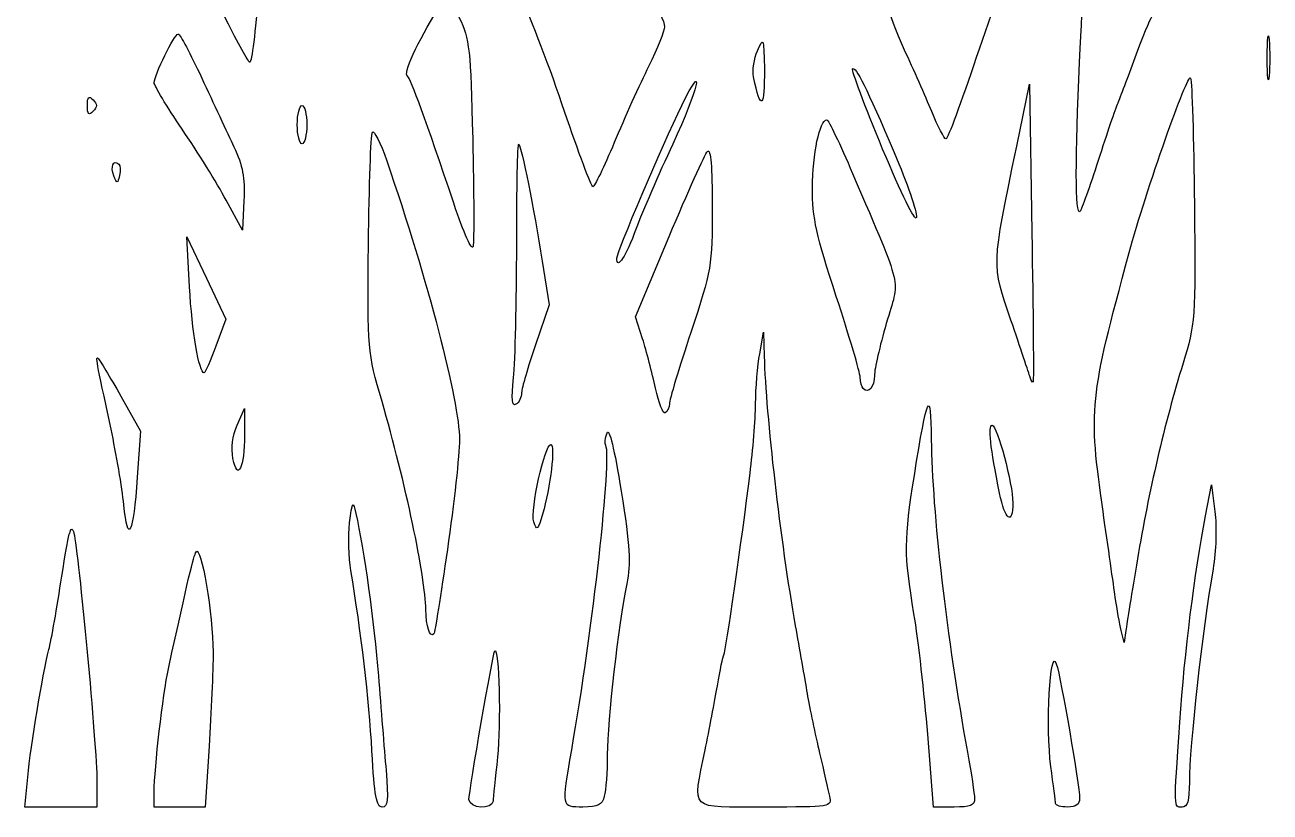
# Model space of a CAD drawing. Header units: centimetres. Extents: x -52 to 49, y -21 to 24.
# Drawn here: x -3.55 to 3.36, y -19.82 to -15.45 of the extents above; entities that cross this region are included whole.
import ezdxf

# ---------------------------------------------------------------- set-up
doc = ezdxf.new("R2010")
doc.units = ezdxf.units.CM
doc.header["$MEASUREMENT"] = 0
doc.layers.add('Layer 1', color=7, linetype='Continuous')

msp = doc.modelspace()

# ---------------------------------------------------------------- linework, layer by layer
at = {"layer": 'Layer 1'}
for points, knots in [([(1.7291, -15.63483), (1.81239, -15.38632), (1.92109, -15.09519), (1.97066, -14.98788), (1.97066, -14.98788), (2.07975, -14.7517), (2.14035, -14.57783), (2.14775, -14.47973), (2.14775, -14.47973), (2.15308, -14.40901), (2.02666, -14.15521), (1.9861, -14.15521), (1.9861, -14.15521), (1.93528, -14.15521), (1.24355, -15.27208), (1.24355, -15.35414), (1.24355, -15.35414), (1.24355, -15.38203), (1.28309, -15.4898), (1.33141, -15.59362), (1.33141, -15.59362), (1.37973, -15.69745), (1.44741, -15.85085), (1.4818, -15.93453), (1.4818, -15.93453), (1.51619, -16.0182), (1.55184, -16.08667), (1.561, -16.08667), (1.561, -16.08667), (1.57017, -16.08667), (1.64582, -15.88334), (1.72911, -15.63484), (1.72911, -15.63484), (1.72911, -15.63484), (1.7291, -15.63483), (1.7291, -15.63483)], [0, 0, 0, 0, 0.1, 0.1, 0.1, 0.1, 0.2, 0.2, 0.2, 0.2, 0.3, 0.3, 0.3, 0.3, 0.4, 0.4, 0.4, 0.4, 0.5, 0.5, 0.5, 0.5, 0.6, 0.6, 0.6, 0.6, 0.7, 0.7, 0.7, 0.7, 0.8, 0.8, 0.8, 0.8, 1, 1, 1, 1]), ([(-0.2791, -16.10651), (-0.22276, -15.9719), (-0.13692, -15.7817), (-0.08833, -15.68384), (-0.08833, -15.68384), (-0.03975, -15.58598), (0, -15.48705), (0, -15.46401), (0, -15.46401), (0, -15.36728), (-0.57741, -14.34685), (-0.62429, -14.36074), (-0.62429, -14.36074), (-0.63746, -14.36464), (-0.71175, -14.47179), (-0.78938, -14.59887), (-0.78938, -14.59887), (-0.9179, -14.80923), (-0.92932, -14.84056), (-0.91701, -14.94897), (-0.91701, -14.94897), (-0.90957, -15.01445), (-0.85643, -15.16924), (-0.7989, -15.29293), (-0.7989, -15.29293), (-0.74138, -15.41662), (-0.63123, -15.70535), (-0.55414, -15.93454), (-0.55414, -15.93454), (-0.47705, -16.16374), (-0.40667, -16.35126), (-0.39776, -16.35126), (-0.39776, -16.35126), (-0.38884, -16.35126), (-0.33545, -16.24113), (-0.27911, -16.10652), (-0.27911, -16.10652), (-0.27911, -16.10652), (-0.2791, -16.10651), (-0.2791, -16.10651)], [0, 0, 0, 0, 0.0909091, 0.0909091, 0.0909091, 0.0909091, 0.1818182, 0.1818182, 0.1818182, 0.1818182, 0.2727273, 0.2727273, 0.2727273, 0.2727273, 0.3636364, 0.3636364, 0.3636364, 0.3636364, 0.4545455, 0.4545455, 0.4545455, 0.4545455, 0.5454545, 0.5454545, 0.5454545, 0.5454545, 0.6363636, 0.6363636, 0.6363636, 0.6363636, 0.7272727, 0.7272727, 0.7272727, 0.7272727, 0.8181818, 0.8181818, 0.8181818, 0.8181818, 1, 1, 1, 1]), ([(-2.24975, -15.27307), (-2.23057, -15.05843), (-2.20944, -14.83221), (-2.2028, -14.77036), (-2.2028, -14.77036), (-2.19615, -14.70851), (-2.20111, -14.65791), (-2.21381, -14.65791), (-2.21381, -14.65791), (-2.22651, -14.65791), (-2.30673, -14.77814), (-2.39207, -14.92509), (-2.39207, -14.92509), (-2.39207, -14.92509), (-2.54723, -15.19228), (-2.54723, -15.19228), (-2.54723, -15.19228), (-2.54723, -15.19228), (-2.43117, -15.42585), (-2.43117, -15.42585), (-2.43117, -15.42585), (-2.36733, -15.55432), (-2.30824, -15.6603), (-2.29986, -15.66137), (-2.29986, -15.66137), (-2.29148, -15.66243), (-2.26893, -15.4877), (-2.24975, -15.27306), (-2.24975, -15.27306), (-2.24975, -15.27306), (-2.24975, -15.27307), (-2.24975, -15.27307)], [0, 0, 0, 0, 0.1111111, 0.1111111, 0.1111111, 0.1111111, 0.2222222, 0.2222222, 0.2222222, 0.2222222, 0.3333333, 0.3333333, 0.3333333, 0.3333333, 0.4444444, 0.4444444, 0.4444444, 0.4444444, 0.5555556, 0.5555556, 0.5555556, 0.5555556, 0.6666667, 0.6666667, 0.6666667, 0.6666667, 0.7777778, 0.7777778, 0.7777778, 0.7777778, 1, 1, 1, 1]), ([(2.40544, -16.20573), (2.45256, -16.06021), (2.50116, -15.91733), (2.51343, -15.88823), (2.51343, -15.88823), (2.52571, -15.85913), (2.56818, -15.74602), (2.60781, -15.63688), (2.60781, -15.63688), (2.64744, -15.52774), (2.69046, -15.42485), (2.70339, -15.40824), (2.70339, -15.40824), (2.71829, -15.38911), (2.69716, -15.32606), (2.64576, -15.23626), (2.64576, -15.23626), (2.60113, -15.15828), (2.54496, -15.05579), (2.52094, -15.00849), (2.52094, -15.00849), (2.49692, -14.9612), (2.46995, -14.9225), (2.46099, -14.9225), (2.46099, -14.9225), (2.45203, -14.9225), (2.41759, -14.97831), (2.38445, -15.04653), (2.38445, -15.04653), (2.33185, -15.1548), (2.32129, -15.23295), (2.3013, -15.66169), (2.3013, -15.66169), (2.27711, -16.18066), (2.2783, -16.51964), (2.3042, -16.48883), (2.3042, -16.48883), (2.31276, -16.47865), (2.35831, -16.35125), (2.40543, -16.20573), (2.40543, -16.20573), (2.40543, -16.20573), (2.40544, -16.20573), (2.40544, -16.20573)], [0, 0, 0, 0, 0.0833333, 0.0833333, 0.0833333, 0.0833333, 0.1666667, 0.1666667, 0.1666667, 0.1666667, 0.25, 0.25, 0.25, 0.25, 0.3333333, 0.3333333, 0.3333333, 0.3333333, 0.4166667, 0.4166667, 0.4166667, 0.4166667, 0.5, 0.5, 0.5, 0.5, 0.5833333, 0.5833333, 0.5833333, 0.5833333, 0.6666667, 0.6666667, 0.6666667, 0.6666667, 0.75, 0.75, 0.75, 0.75, 0.8333333, 0.8333333, 0.8333333, 0.8333333, 1, 1, 1, 1]), ([(-1.06427, -16.08667), (-1.07582, -15.58737), (-1.08173, -15.53395), (-1.13865, -15.41431), (-1.13865, -15.41431), (-1.13865, -15.41431), (-1.20049, -15.28434), (-1.20049, -15.28434), (-1.20049, -15.28434), (-1.20049, -15.28434), (-1.24186, -15.34555), (-1.24186, -15.34555), (-1.24186, -15.34555), (-1.34385, -15.49646), (-1.44809, -15.71289), (-1.42868, -15.73341), (-1.42868, -15.73341), (-1.40574, -15.75766), (-1.32402, -15.9814), (-1.16937, -16.44338), (-1.16937, -16.44338), (-1.11323, -16.61109), (-1.0678, -16.71178), (-1.06192, -16.68151), (-1.06192, -16.68151), (-1.05631, -16.65267), (-1.05737, -16.38499), (-1.06427, -16.08667)], [0, 0, 0, 0, 0.125, 0.125, 0.125, 0.125, 0.25, 0.25, 0.25, 0.25, 0.375, 0.375, 0.375, 0.375, 0.5, 0.5, 0.5, 0.5, 0.625, 0.625, 0.625, 0.625, 0.75, 0.75, 0.75, 0.75, 1, 1, 1, 1]), ([(-2.38912, -16.12929), (-2.42405, -16.05491), (-2.50398, -15.88393), (-2.56676, -15.74932), (-2.56676, -15.74932), (-2.62954, -15.61471), (-2.68849, -15.50458), (-2.69778, -15.50458), (-2.69778, -15.50458), (-2.71842, -15.50458), (-2.83104, -15.73235), (-2.83104, -15.77409), (-2.83104, -15.77409), (-2.83104, -15.79058), (-2.76155, -15.90634), (-2.67661, -16.03135), (-2.67661, -16.03135), (-2.59168, -16.15636), (-2.48154, -16.33365), (-2.43187, -16.42534), (-2.43187, -16.42534), (-2.43187, -16.42534), (-2.34156, -16.59204), (-2.34156, -16.59204), (-2.34156, -16.59204), (-2.34156, -16.59204), (-2.33359, -16.42828), (-2.33359, -16.42828), (-2.33359, -16.42828), (-2.3273, -16.29916), (-2.33905, -16.23592), (-2.38912, -16.12928), (-2.38912, -16.12928), (-2.38912, -16.12928), (-2.38912, -16.12929), (-2.38912, -16.12929)], [0, 0, 0, 0, 0.1, 0.1, 0.1, 0.1, 0.2, 0.2, 0.2, 0.2, 0.3, 0.3, 0.3, 0.3, 0.4, 0.4, 0.4, 0.4, 0.5, 0.5, 0.5, 0.5, 0.6, 0.6, 0.6, 0.6, 0.7, 0.7, 0.7, 0.7, 0.8, 0.8, 0.8, 0.8, 1, 1, 1, 1]), ([(0.55348, -15.69641), (0.55142, -15.52424), (0.55005, -15.52067), (0.51563, -15.59719), (0.51563, -15.59719), (0.496, -15.64085), (0.48605, -15.70633), (0.49353, -15.74271), (0.49353, -15.74271), (0.53318, -15.93554), (0.55614, -15.91781), (0.55348, -15.69641)], [0, 0, 0, 0, 0.25, 0.25, 0.25, 0.25, 0.5, 0.5, 0.5, 0.5, 1, 1, 1, 1]), ([(3.35302, -15.53766), (3.34731, -15.48309), (3.34264, -15.52774), (3.34264, -15.63688), (3.34264, -15.63688), (3.34264, -15.74602), (3.34731, -15.79067), (3.35302, -15.7361), (3.35302, -15.7361), (3.35873, -15.68153), (3.35873, -15.59223), (3.35302, -15.53766)], [0, 0, 0, 0, 0.25, 0.25, 0.25, 0.25, 0.5, 0.5, 0.5, 0.5, 1, 1, 1, 1]), ([(-0.15726, -16.58332), (-0.12355, -16.49206), (-0.03242, -16.28134), (0.04526, -16.11506), (0.04526, -16.11506), (0.18661, -15.81248), (0.22975, -15.62715), (0.09498, -15.90146), (0.09498, -15.90146), (-0.01155, -16.1183), (-0.26458, -16.71409), (-0.26458, -16.7481), (-0.26458, -16.7481), (-0.26458, -16.81542), (-0.21468, -16.73881), (-0.15725, -16.58333), (-0.15725, -16.58333), (-0.15725, -16.58333), (-0.15726, -16.58332), (-0.15726, -16.58332)], [0, 0, 0, 0, 0.1666667, 0.1666667, 0.1666667, 0.1666667, 0.3333333, 0.3333333, 0.3333333, 0.3333333, 0.5, 0.5, 0.5, 0.5, 0.6666667, 0.6666667, 0.6666667, 0.6666667, 1, 1, 1, 1]), ([(1.27374, -16.16156), (1.12033, -15.80327), (1.05904, -15.68027), (1.04227, -15.69703), (1.04227, -15.69703), (1.03558, -15.70372), (1.11088, -15.90407), (1.20958, -16.14226), (1.20958, -16.14226), (1.31173, -16.38874), (1.39241, -16.55205), (1.39684, -16.52129), (1.39684, -16.52129), (1.40112, -16.49157), (1.34573, -16.32969), (1.27373, -16.16155), (1.27373, -16.16155), (1.27373, -16.16155), (1.27374, -16.16156), (1.27374, -16.16156)], [0, 0, 0, 0, 0.1666667, 0.1666667, 0.1666667, 0.1666667, 0.3333333, 0.3333333, 0.3333333, 0.3333333, 0.5, 0.5, 0.5, 0.5, 0.6666667, 0.6666667, 0.6666667, 0.6666667, 1, 1, 1, 1]), ([(2.6227, -18.415), (2.68496, -18.04335), (2.77353, -17.66402), (2.87599, -17.33021), (2.87599, -17.33021), (2.94342, -17.11055), (2.94488, -17.08999), (2.93896, -16.44745), (2.93896, -16.44745), (2.93563, -16.08563), (2.92596, -15.7715), (2.91748, -15.74939), (2.91748, -15.74939), (2.90311, -15.71195), (2.66953, -16.37556), (2.57717, -16.71622), (2.57717, -16.71622), (2.35659, -17.52978), (2.35114, -17.58374), (2.43214, -18.15117), (2.43214, -18.15117), (2.46012, -18.34721), (2.49064, -18.56117), (2.49995, -18.62666), (2.49995, -18.62666), (2.50926, -18.69214), (2.52423, -18.77549), (2.53322, -18.81187), (2.53322, -18.81187), (2.53322, -18.81187), (2.54956, -18.87802), (2.54956, -18.87802), (2.54956, -18.87802), (2.54956, -18.87802), (2.55844, -18.81187), (2.55844, -18.81187), (2.55844, -18.81187), (2.56332, -18.77549), (2.59225, -18.5969), (2.62272, -18.41499), (2.62272, -18.41499), (2.62272, -18.41499), (2.6227, -18.415), (2.6227, -18.415)], [0, 0, 0, 0, 0.0833333, 0.0833333, 0.0833333, 0.0833333, 0.1666667, 0.1666667, 0.1666667, 0.1666667, 0.25, 0.25, 0.25, 0.25, 0.3333333, 0.3333333, 0.3333333, 0.3333333, 0.4166667, 0.4166667, 0.4166667, 0.4166667, 0.5, 0.5, 0.5, 0.5, 0.5833333, 0.5833333, 0.5833333, 0.5833333, 0.6666667, 0.6666667, 0.6666667, 0.6666667, 0.75, 0.75, 0.75, 0.75, 0.8333333, 0.8333333, 0.8333333, 0.8333333, 1, 1, 1, 1]), ([(2.03729, -16.6026), (2.03729, -16.6026), (2.02406, -15.78239), (2.02406, -15.78239), (2.02406, -15.78239), (2.02406, -15.78239), (1.95312, -16.12635), (1.95312, -16.12635), (1.95312, -16.12635), (1.81319, -16.80482), (1.81419, -16.77436), (1.92143, -17.0908), (1.92143, -17.0908), (1.97345, -17.2443), (2.02108, -17.38648), (2.02727, -17.40675), (2.02727, -17.40675), (2.03347, -17.42702), (2.04123, -17.43893), (2.04453, -17.43321), (2.04453, -17.43321), (2.04783, -17.42749), (2.04453, -17.05372), (2.03729, -16.6026)], [0, 0, 0, 0, 0.1428571, 0.1428571, 0.1428571, 0.1428571, 0.2857143, 0.2857143, 0.2857143, 0.2857143, 0.4285714, 0.4285714, 0.4285714, 0.4285714, 0.5714286, 0.5714286, 0.5714286, 0.5714286, 0.7142857, 0.7142857, 0.7142857, 0.7142857, 1, 1, 1, 1]), ([(-3.16971, -15.86971), (-3.1944, -15.84502), (-3.20146, -15.85207), (-3.20146, -15.90146), (-3.20146, -15.90146), (-3.20146, -15.95085), (-3.1944, -15.9579), (-3.16971, -15.93321), (-3.16971, -15.93321), (-3.14502, -15.90852), (-3.14502, -15.8944), (-3.16971, -15.86971)], [0, 0, 0, 0, 0.25, 0.25, 0.25, 0.25, 0.5, 0.5, 0.5, 0.5, 1, 1, 1, 1]), ([(-1.98438, -16.00729), (-1.98438, -15.94908), (-1.99629, -15.90146), (-2.01084, -15.90146), (-2.01084, -15.90146), (-2.02539, -15.90146), (-2.0373, -15.94909), (-2.0373, -16.00729), (-2.0373, -16.00729), (-2.0373, -16.0655), (-2.02539, -16.11312), (-2.01084, -16.11312), (-2.01084, -16.11312), (-1.99629, -16.11312), (-1.98438, -16.06549), (-1.98438, -16.00729)], [0, 0, 0, 0, 0.2, 0.2, 0.2, 0.2, 0.4, 0.4, 0.4, 0.4, 0.6, 0.6, 0.6, 0.6, 1, 1, 1, 1]), ([(1.16417, -17.39775), (1.16417, -17.36386), (1.19366, -17.23438), (1.22969, -17.11002), (1.22969, -17.11002), (1.30541, -16.84874), (1.32722, -16.94602), (1.04329, -16.27849), (1.04329, -16.27849), (0.97366, -16.11478), (0.90928, -15.98083), (0.90022, -15.98083), (0.90022, -15.98083), (0.86093, -15.98083), (0.8202, -16.17216), (0.8202, -16.35676), (0.8202, -16.35676), (0.8202, -16.52564), (0.84089, -16.61996), (0.95249, -16.95979), (0.95249, -16.95979), (1.02525, -17.18135), (1.08478, -17.38312), (1.08478, -17.40816), (1.08478, -17.40816), (1.08478, -17.4332), (1.09239, -17.4613), (1.1017, -17.4706), (1.1017, -17.4706), (1.13119, -17.50009), (1.16415, -17.46163), (1.16415, -17.39775), (1.16415, -17.39775), (1.16415, -17.39775), (1.16417, -17.39775), (1.16417, -17.39775)], [0, 0, 0, 0, 0.1, 0.1, 0.1, 0.1, 0.2, 0.2, 0.2, 0.2, 0.3, 0.3, 0.3, 0.3, 0.4, 0.4, 0.4, 0.4, 0.5, 0.5, 0.5, 0.5, 0.6, 0.6, 0.6, 0.6, 0.7, 0.7, 0.7, 0.7, 0.8, 0.8, 0.8, 0.8, 1, 1, 1, 1]), ([(-1.20459, -18.36194), (-1.1678, -18.10881), (-1.13771, -17.83532), (-1.13771, -17.75417), (-1.13771, -17.75417), (-1.13771, -17.54153), (-1.31222, -16.87276), (-1.54135, -16.20729), (-1.54135, -16.20729), (-1.57613, -16.10628), (-1.61172, -16.03518), (-1.62044, -16.0493), (-1.62044, -16.0493), (-1.62916, -16.06341), (-1.63897, -16.34251), (-1.64225, -16.66952), (-1.64225, -16.66952), (-1.64818, -17.26256), (-1.64799, -17.26478), (-1.56731, -17.54189), (-1.56731, -17.54189), (-1.43842, -17.98455), (-1.32603, -18.51741), (-1.3241, -18.69503), (-1.3241, -18.69503), (-1.32307, -18.79094), (-1.30254, -18.85324), (-1.27956, -18.83026), (-1.27956, -18.83026), (-1.27511, -18.82581), (-1.24138, -18.61507), (-1.20459, -18.36194)], [0, 0, 0, 0, 0.1111111, 0.1111111, 0.1111111, 0.1111111, 0.2222222, 0.2222222, 0.2222222, 0.2222222, 0.3333333, 0.3333333, 0.3333333, 0.3333333, 0.4444444, 0.4444444, 0.4444444, 0.4444444, 0.5555556, 0.5555556, 0.5555556, 0.5555556, 0.6666667, 0.6666667, 0.6666667, 0.6666667, 0.7777778, 0.7777778, 0.7777778, 0.7777778, 1, 1, 1, 1]), ([(-0.79301, -17.49401), (-0.79261, -17.4694), (-0.75807, -17.34948), (-0.71626, -17.22752), (-0.71626, -17.22752), (-0.71626, -17.22752), (-0.64026, -17.00578), (-0.64026, -17.00578), (-0.64026, -17.00578), (-0.64026, -17.00578), (-0.67836, -16.7645), (-0.67836, -16.7645), (-0.67836, -16.7645), (-0.72525, -16.46753), (-0.79256, -16.13194), (-0.80841, -16.11609), (-0.80841, -16.11609), (-0.81489, -16.10961), (-0.8202, -16.36052), (-0.8202, -16.67368), (-0.8202, -16.67368), (-0.8202, -16.98684), (-0.82804, -17.31812), (-0.83763, -17.40985), (-0.83763, -17.40985), (-0.85052, -17.53318), (-0.84707, -17.5717), (-0.8244, -17.55769), (-0.8244, -17.55769), (-0.80754, -17.54727), (-0.7934, -17.51861), (-0.793, -17.494), (-0.793, -17.494), (-0.793, -17.494), (-0.79301, -17.49401), (-0.79301, -17.49401)], [0, 0, 0, 0, 0.1, 0.1, 0.1, 0.1, 0.2, 0.2, 0.2, 0.2, 0.3, 0.3, 0.3, 0.3, 0.4, 0.4, 0.4, 0.4, 0.5, 0.5, 0.5, 0.5, 0.6, 0.6, 0.6, 0.6, 0.7, 0.7, 0.7, 0.7, 0.8, 0.8, 0.8, 0.8, 1, 1, 1, 1]), ([(0.02646, -17.55567), (0.02646, -17.53587), (0.08004, -17.35767), (0.14552, -17.15967), (0.14552, -17.15967), (0.26143, -16.80919), (0.26458, -16.79079), (0.26458, -16.46433), (0.26458, -16.46433), (0.26458, -16.24154), (0.25573, -16.13785), (0.23821, -16.15537), (0.23821, -16.15537), (0.22371, -16.16987), (0.12804, -16.38225), (0.02562, -16.62731), (0.02562, -16.62731), (0.02562, -16.62731), (-0.1606, -17.07288), (-0.1606, -17.07288), (-0.1606, -17.07288), (-0.1606, -17.07288), (-0.12176, -17.19493), (-0.12176, -17.19493), (-0.12176, -17.19493), (-0.1004, -17.26205), (-0.06842, -17.38503), (-0.05069, -17.4682), (-0.05069, -17.4682), (-0.03296, -17.55137), (-0.00835, -17.61318), (0.004, -17.60555), (0.004, -17.60555), (0.01635, -17.59792), (0.02645, -17.57547), (0.02645, -17.55568), (0.02645, -17.55568), (0.02645, -17.55568), (0.02646, -17.55567), (0.02646, -17.55567)], [0, 0, 0, 0, 0.0909091, 0.0909091, 0.0909091, 0.0909091, 0.1818182, 0.1818182, 0.1818182, 0.1818182, 0.2727273, 0.2727273, 0.2727273, 0.2727273, 0.3636364, 0.3636364, 0.3636364, 0.3636364, 0.4545455, 0.4545455, 0.4545455, 0.4545455, 0.5454545, 0.5454545, 0.5454545, 0.5454545, 0.6363636, 0.6363636, 0.6363636, 0.6363636, 0.7272727, 0.7272727, 0.7272727, 0.7272727, 0.8181818, 0.8181818, 0.8181818, 0.8181818, 1, 1, 1, 1]), ([(-3.02714, -16.22571), (-3.05604, -16.19681), (-3.07586, -16.24277), (-3.05511, -16.29058), (-3.05511, -16.29058), (-3.03543, -16.33591), (-3.03401, -16.33587), (-3.02304, -16.28965), (-3.02304, -16.28965), (-3.01673, -16.26305), (-3.01857, -16.23427), (-3.02714, -16.22571)], [0, 0, 0, 0, 0.25, 0.25, 0.25, 0.25, 0.5, 0.5, 0.5, 0.5, 1, 1, 1, 1]), ([(-2.48826, -17.23468), (-2.48826, -17.23468), (-2.43272, -17.08622), (-2.43272, -17.08622), (-2.43272, -17.08622), (-2.43272, -17.08622), (-2.54134, -16.85764), (-2.54134, -16.85764), (-2.54134, -16.85764), (-2.54134, -16.85764), (-2.64995, -16.62906), (-2.64995, -16.62906), (-2.64995, -16.62906), (-2.64995, -16.62906), (-2.63486, -16.90687), (-2.63486, -16.90687), (-2.63486, -16.90687), (-2.62147, -17.15327), (-2.5824, -17.38312), (-2.55389, -17.38312), (-2.55389, -17.38312), (-2.54834, -17.38312), (-2.51881, -17.31632), (-2.48826, -17.23467), (-2.48826, -17.23467), (-2.48826, -17.23467), (-2.48826, -17.23468), (-2.48826, -17.23468)], [0, 0, 0, 0, 0.125, 0.125, 0.125, 0.125, 0.25, 0.25, 0.25, 0.25, 0.375, 0.375, 0.375, 0.375, 0.5, 0.5, 0.5, 0.5, 0.625, 0.625, 0.625, 0.625, 0.75, 0.75, 0.75, 0.75, 1, 1, 1, 1]), ([(0.91465, -19.7313), (0.90783, -19.69856), (0.88304, -19.59062), (0.85956, -19.49145), (0.85956, -19.49145), (0.83608, -19.39227), (0.8051, -19.24344), (0.7907, -19.16072), (0.7907, -19.16072), (0.77631, -19.078), (0.74668, -18.90911), (0.72486, -18.78542), (0.72486, -18.78542), (0.64179, -18.31449), (0.56162, -17.61867), (0.55263, -17.29052), (0.55263, -17.29052), (0.55263, -17.29052), (0.54901, -17.15823), (0.54901, -17.15823), (0.54901, -17.15823), (0.54901, -17.15823), (0.52782, -17.27729), (0.52782, -17.27729), (0.52782, -17.27729), (0.51617, -17.34277), (0.50577, -17.46779), (0.50471, -17.5551), (0.50471, -17.5551), (0.50365, -17.64241), (0.49015, -17.81505), (0.47471, -17.93875), (0.47471, -17.93875), (0.42739, -18.3178), (0.33904, -18.93007), (0.32934, -18.9461), (0.32934, -18.9461), (0.3243, -18.95444), (0.30783, -19.03183), (0.29275, -19.11808), (0.29275, -19.11808), (0.27767, -19.20433), (0.24732, -19.36419), (0.2253, -19.47333), (0.2253, -19.47333), (0.15563, -19.8187), (0.12659, -19.79083), (0.55613, -19.79083), (0.55613, -19.79083), (0.92682, -19.79083), (0.92704, -19.79083), (0.91465, -19.7313)], [0, 0, 0, 0, 0.0714286, 0.0714286, 0.0714286, 0.0714286, 0.1428571, 0.1428571, 0.1428571, 0.1428571, 0.2142857, 0.2142857, 0.2142857, 0.2142857, 0.2857143, 0.2857143, 0.2857143, 0.2857143, 0.3571429, 0.3571429, 0.3571429, 0.3571429, 0.4285714, 0.4285714, 0.4285714, 0.4285714, 0.5, 0.5, 0.5, 0.5, 0.5714286, 0.5714286, 0.5714286, 0.5714286, 0.6428571, 0.6428571, 0.6428571, 0.6428571, 0.7142857, 0.7142857, 0.7142857, 0.7142857, 0.7857143, 0.7857143, 0.7857143, 0.7857143, 0.8571429, 0.8571429, 0.8571429, 0.8571429, 1, 1, 1, 1]), ([(-2.92451, -17.96173), (-2.92451, -17.96173), (-2.90595, -17.70689), (-2.90595, -17.70689), (-2.90595, -17.70689), (-2.90595, -17.70689), (-3.01634, -17.51194), (-3.01634, -17.51194), (-3.01634, -17.51194), (-3.07706, -17.40471), (-3.13335, -17.31103), (-3.14144, -17.30376), (-3.14144, -17.30376), (-3.15697, -17.28979), (-3.15392, -17.30657), (-3.07038, -17.69499), (-3.07038, -17.69499), (-3.04131, -17.83013), (-3.00951, -18.01895), (-2.99971, -18.11459), (-2.99971, -18.11459), (-2.97655, -18.34061), (-2.94786, -18.28229), (-2.92451, -17.96173)], [0, 0, 0, 0, 0.1428571, 0.1428571, 0.1428571, 0.1428571, 0.2857143, 0.2857143, 0.2857143, 0.2857143, 0.4285714, 0.4285714, 0.4285714, 0.4285714, 0.5714286, 0.5714286, 0.5714286, 0.5714286, 0.7142857, 0.7142857, 0.7142857, 0.7142857, 1, 1, 1, 1]), ([(1.71927, -19.74453), (1.71898, -19.71906), (1.70133, -19.60298), (1.68003, -19.48656), (1.68003, -19.48656), (1.56558, -18.86091), (1.48317, -18.14928), (1.47933, -17.75354), (1.47933, -17.75354), (1.47649, -17.46061), (1.45725, -17.50126), (1.3854, -17.95198), (1.3854, -17.95198), (1.32826, -18.31046), (1.32807, -18.38641), (1.38349, -18.71927), (1.38349, -18.71927), (1.40772, -18.86479), (1.44195, -19.16542), (1.45955, -19.38734), (1.45955, -19.38734), (1.45955, -19.38734), (1.49155, -19.79083), (1.49155, -19.79083), (1.49155, -19.79083), (1.49155, -19.79083), (1.60567, -19.79083), (1.60567, -19.79083), (1.60567, -19.79083), (1.69691, -19.79083), (1.71968, -19.78155), (1.71926, -19.74453), (1.71926, -19.74453), (1.71926, -19.74453), (1.71927, -19.74453), (1.71927, -19.74453)], [0, 0, 0, 0, 0.1, 0.1, 0.1, 0.1, 0.2, 0.2, 0.2, 0.2, 0.3, 0.3, 0.3, 0.3, 0.4, 0.4, 0.4, 0.4, 0.5, 0.5, 0.5, 0.5, 0.6, 0.6, 0.6, 0.6, 0.7, 0.7, 0.7, 0.7, 0.8, 0.8, 0.8, 0.8, 1, 1, 1, 1]), ([(-2.32978, -17.72708), (-2.32978, -17.72708), (-2.33042, -17.58156), (-2.33042, -17.58156), (-2.33042, -17.58156), (-2.33042, -17.58156), (-2.37068, -17.67416), (-2.37068, -17.67416), (-2.37068, -17.67416), (-2.39626, -17.73299), (-2.40477, -17.79987), (-2.39401, -17.85754), (-2.39401, -17.85754), (-2.36926, -17.99018), (-2.32901, -17.9084), (-2.32979, -17.72708), (-2.32979, -17.72708), (-2.32979, -17.72708), (-2.32978, -17.72708), (-2.32978, -17.72708)], [0, 0, 0, 0, 0.1666667, 0.1666667, 0.1666667, 0.1666667, 0.3333333, 0.3333333, 0.3333333, 0.3333333, 0.5, 0.5, 0.5, 0.5, 0.6666667, 0.6666667, 0.6666667, 0.6666667, 1, 1, 1, 1]), ([(1.93168, -18.10255), (1.932, -18.00114), (1.8448, -17.67416), (1.81744, -17.67416), (1.81744, -17.67416), (1.79333, -17.67416), (1.80677, -17.79856), (1.85802, -18.0496), (1.85802, -18.0496), (1.8892, -18.20232), (1.93128, -18.23256), (1.93168, -18.10255)], [0, 0, 0, 0, 0.25, 0.25, 0.25, 0.25, 0.5, 0.5, 0.5, 0.5, 1, 1, 1, 1]), ([(-0.33418, -19.7313), (-0.3254, -19.69856), (-0.31797, -19.59438), (-0.31765, -19.49979), (-0.31765, -19.49979), (-0.31701, -19.31361), (-0.25606, -18.77837), (-0.20982, -18.55316), (-0.20982, -18.55316), (-0.18605, -18.43737), (-0.19134, -18.3496), (-0.24081, -18.03941), (-0.24081, -18.03941), (-0.27778, -17.80759), (-0.30748, -17.6846), (-0.3189, -17.71604), (-0.3189, -17.71604), (-0.32904, -17.74394), (-0.33228, -17.77551), (-0.32611, -17.78619), (-0.32611, -17.78619), (-0.29082, -17.84729), (-0.39845, -18.80804), (-0.51512, -19.47333), (-0.51512, -19.47333), (-0.5719, -19.7971), (-0.57313, -19.79083), (-0.45287, -19.79083), (-0.45287, -19.79083), (-0.36868, -19.79083), (-0.34724, -19.78008), (-0.33417, -19.7313), (-0.33417, -19.7313), (-0.33417, -19.7313), (-0.33418, -19.7313), (-0.33418, -19.7313)], [0, 0, 0, 0, 0.1, 0.1, 0.1, 0.1, 0.2, 0.2, 0.2, 0.2, 0.3, 0.3, 0.3, 0.3, 0.4, 0.4, 0.4, 0.4, 0.5, 0.5, 0.5, 0.5, 0.6, 0.6, 0.6, 0.6, 0.7, 0.7, 0.7, 0.7, 0.8, 0.8, 0.8, 0.8, 1, 1, 1, 1]), ([(-0.6273, -17.91735), (-0.61835, -17.84181), (-0.61974, -17.78), (-0.63039, -17.78), (-0.63039, -17.78), (-0.66442, -17.78), (-0.74583, -18.14594), (-0.72582, -18.20898), (-0.72582, -18.20898), (-0.70882, -18.26253), (-0.70347, -18.25753), (-0.67519, -18.16178), (-0.67519, -18.16178), (-0.6578, -18.10288), (-0.63625, -17.99289), (-0.6273, -17.91735)], [0, 0, 0, 0, 0.2, 0.2, 0.2, 0.2, 0.4, 0.4, 0.4, 0.4, 0.6, 0.6, 0.6, 0.6, 1, 1, 1, 1]), ([(2.91087, -19.65193), (2.91153, -19.45325), (2.98233, -18.81687), (3.04239, -18.4699), (3.04239, -18.4699), (3.05921, -18.37273), (3.06362, -18.2367), (3.0527, -18.1524), (3.0527, -18.1524), (3.0527, -18.1524), (3.03358, -18.0049), (3.03358, -18.0049), (3.03358, -18.0049), (3.03358, -18.0049), (3.00057, -18.17688), (3.00057, -18.17688), (3.00057, -18.17688), (2.93877, -18.4989), (2.88494, -18.93018), (2.85797, -19.31955), (2.85797, -19.31955), (2.82407, -19.80881), (2.82358, -19.79084), (2.87073, -19.79084), (2.87073, -19.79084), (2.90091, -19.79084), (2.91053, -19.75756), (2.91088, -19.65193), (2.91088, -19.65193), (2.91088, -19.65193), (2.91087, -19.65193), (2.91087, -19.65193)], [0, 0, 0, 0, 0.1111111, 0.1111111, 0.1111111, 0.1111111, 0.2222222, 0.2222222, 0.2222222, 0.2222222, 0.3333333, 0.3333333, 0.3333333, 0.3333333, 0.4444444, 0.4444444, 0.4444444, 0.4444444, 0.5555556, 0.5555556, 0.5555556, 0.5555556, 0.6666667, 0.6666667, 0.6666667, 0.6666667, 0.7777778, 0.7777778, 0.7777778, 0.7777778, 1, 1, 1, 1]), ([(-1.54509, -19.58578), (-1.55463, -19.473), (-1.57357, -19.23785), (-1.58719, -19.06323), (-1.58719, -19.06323), (-1.60994, -18.77142), (-1.66746, -18.35753), (-1.71221, -18.16365), (-1.71221, -18.16365), (-1.72909, -18.09052), (-1.73181, -18.09459), (-1.74682, -18.21533), (-1.74682, -18.21533), (-1.75578, -18.28741), (-1.75286, -18.40647), (-1.74033, -18.47991), (-1.74033, -18.47991), (-1.6837, -18.81186), (-1.6389, -19.19391), (-1.62305, -19.47995), (-1.62305, -19.47995), (-1.60928, -19.72857), (-1.59801, -19.79084), (-1.56679, -19.79084), (-1.56679, -19.79084), (-1.53424, -19.79084), (-1.53064, -19.75674), (-1.54509, -19.58579), (-1.54509, -19.58579), (-1.54509, -19.58579), (-1.54509, -19.58578), (-1.54509, -19.58578)], [0, 0, 0, 0, 0.1111111, 0.1111111, 0.1111111, 0.1111111, 0.2222222, 0.2222222, 0.2222222, 0.2222222, 0.3333333, 0.3333333, 0.3333333, 0.3333333, 0.4444444, 0.4444444, 0.4444444, 0.4444444, 0.5555556, 0.5555556, 0.5555556, 0.5555556, 0.6666667, 0.6666667, 0.6666667, 0.6666667, 0.7777778, 0.7777778, 0.7777778, 0.7777778, 1, 1, 1, 1]), ([(-3.14854, -19.64577), (-3.14854, -19.46646), (-3.25002, -18.37698), (-3.27642, -18.27283), (-3.27642, -18.27283), (-3.2914, -18.21372), (-3.30631, -18.26671), (-3.34343, -18.51096), (-3.34343, -18.51096), (-3.36968, -18.68374), (-3.40176, -18.86678), (-3.41471, -18.91771), (-3.41471, -18.91771), (-3.4514, -19.06199), (-3.5146, -19.4429), (-3.53215, -19.62547), (-3.53215, -19.62547), (-3.53215, -19.62547), (-3.54805, -19.79083), (-3.54805, -19.79083), (-3.54805, -19.79083), (-3.54805, -19.79083), (-3.3483, -19.79083), (-3.3483, -19.79083), (-3.3483, -19.79083), (-3.3483, -19.79083), (-3.14855, -19.79083), (-3.14855, -19.79083), (-3.14855, -19.79083), (-3.14855, -19.79083), (-3.14855, -19.64577), (-3.14855, -19.64577), (-3.14855, -19.64577), (-3.14855, -19.64577), (-3.14854, -19.64577), (-3.14854, -19.64577)], [0, 0, 0, 0, 0.1, 0.1, 0.1, 0.1, 0.2, 0.2, 0.2, 0.2, 0.3, 0.3, 0.3, 0.3, 0.4, 0.4, 0.4, 0.4, 0.5, 0.5, 0.5, 0.5, 0.6, 0.6, 0.6, 0.6, 0.7, 0.7, 0.7, 0.7, 0.8, 0.8, 0.8, 0.8, 1, 1, 1, 1]), ([(-2.5263, -19.45349), (-2.51434, -19.26795), (-2.50437, -19.0328), (-2.50416, -18.93094), (-2.50416, -18.93094), (-2.50374, -18.72972), (-2.57107, -18.33216), (-2.59819, -18.37581), (-2.59819, -18.37581), (-2.61285, -18.39941), (-2.64321, -18.52749), (-2.75175, -19.02354), (-2.75175, -19.02354), (-2.78203, -19.16192), (-2.83052, -19.57967), (-2.83083, -19.70484), (-2.83083, -19.70484), (-2.83083, -19.70484), (-2.83109, -19.79083), (-2.83109, -19.79083), (-2.83109, -19.79083), (-2.83109, -19.79083), (-2.68959, -19.79083), (-2.68959, -19.79083), (-2.68959, -19.79083), (-2.68959, -19.79083), (-2.54809, -19.79083), (-2.54809, -19.79083), (-2.54809, -19.79083), (-2.54809, -19.79083), (-2.52634, -19.45349), (-2.52634, -19.45349), (-2.52634, -19.45349), (-2.52634, -19.45349), (-2.5263, -19.45349), (-2.5263, -19.45349)], [0, 0, 0, 0, 0.1, 0.1, 0.1, 0.1, 0.2, 0.2, 0.2, 0.2, 0.3, 0.3, 0.3, 0.3, 0.4, 0.4, 0.4, 0.4, 0.5, 0.5, 0.5, 0.5, 0.6, 0.6, 0.6, 0.6, 0.7, 0.7, 0.7, 0.7, 0.8, 0.8, 0.8, 0.8, 1, 1, 1, 1]), ([(-0.95107, -19.75776), (-0.95028, -19.73957), (-0.93922, -19.62944), (-0.92649, -19.51302), (-0.92649, -19.51302), (-0.90688, -19.33376), (-0.91786, -18.90072), (-0.94142, -18.92427), (-0.94142, -18.92427), (-0.95197, -18.93482), (-1.08479, -19.69954), (-1.08479, -19.74975), (-1.08479, -19.74975), (-1.08479, -19.79953), (-0.95321, -19.80742), (-0.95107, -19.75776)], [0, 0, 0, 0, 0.2, 0.2, 0.2, 0.2, 0.4, 0.4, 0.4, 0.4, 0.6, 0.6, 0.6, 0.6, 1, 1, 1, 1]), ([(2.30188, -19.74134), (2.30188, -19.67217), (2.19891, -19.07746), (2.17301, -18.99708), (2.17301, -18.99708), (2.13826, -18.8892), (2.11362, -19.35171), (2.14271, -19.56593), (2.14271, -19.56593), (2.15654, -19.66779), (2.16825, -19.76007), (2.16872, -19.77098), (2.16872, -19.77098), (2.1692, -19.78189), (2.19935, -19.79082), (2.23573, -19.79082), (2.23573, -19.79082), (2.28271, -19.79082), (2.30188, -19.77648), (2.30188, -19.74133), (2.30188, -19.74133), (2.30188, -19.74133), (2.30188, -19.74134), (2.30188, -19.74134)], [0, 0, 0, 0, 0.1428571, 0.1428571, 0.1428571, 0.1428571, 0.2857143, 0.2857143, 0.2857143, 0.2857143, 0.4285714, 0.4285714, 0.4285714, 0.4285714, 0.5714286, 0.5714286, 0.5714286, 0.5714286, 0.7142857, 0.7142857, 0.7142857, 0.7142857, 1, 1, 1, 1])]:
    msp.add_open_spline(points, degree=3, knots=knots, dxfattribs=at)

doc.saveas('drawing.dxf')
